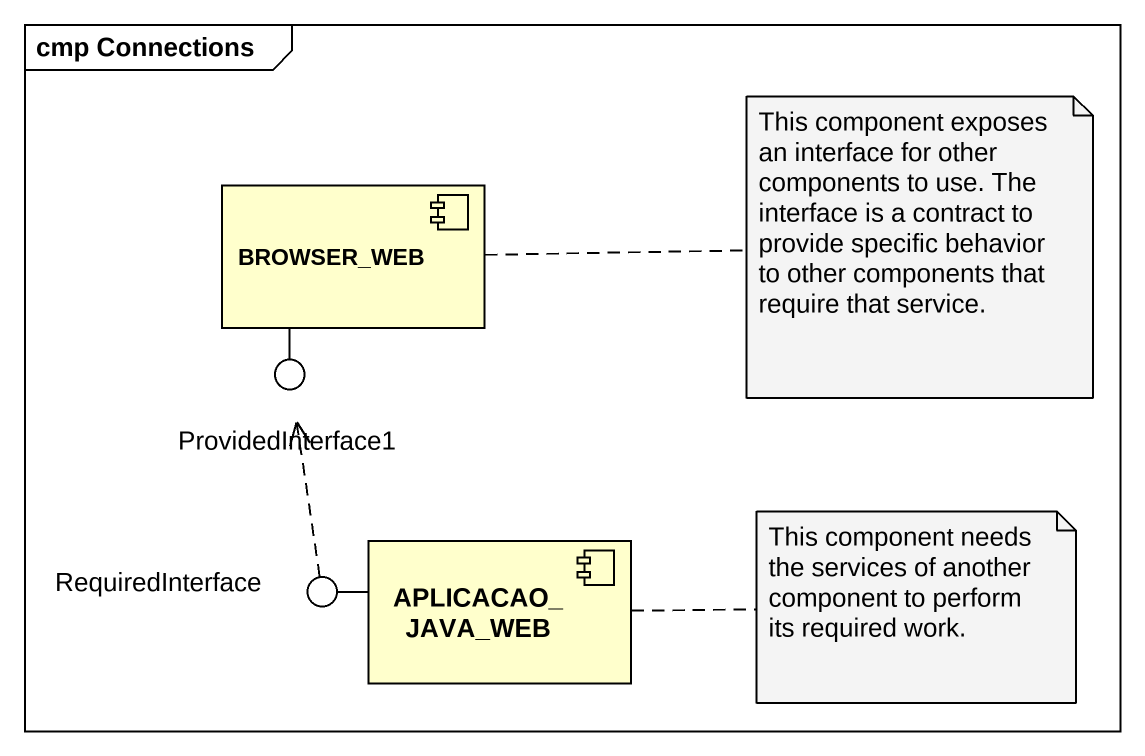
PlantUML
@startuml
mainframe cmp Connections
component BROWSER_WEB
() ProvidedInterface1
component APLICACAO_JAVA_WEB
() RequiredInterface
BROWSER_WEB -- ProvidedInterface1
APLICACAO_JAVA_WEB -left- RequiredInterface
RequiredInterface .up.> ProvidedInterface1
note right of BROWSER_WEB : This component exposes an interface for other components to use. The interface is a contract to provide specific behavior to other components that require that service.
note right of APLICACAO_JAVA_WEB : This component needs the services of another component to perform its required work.
@enduml
